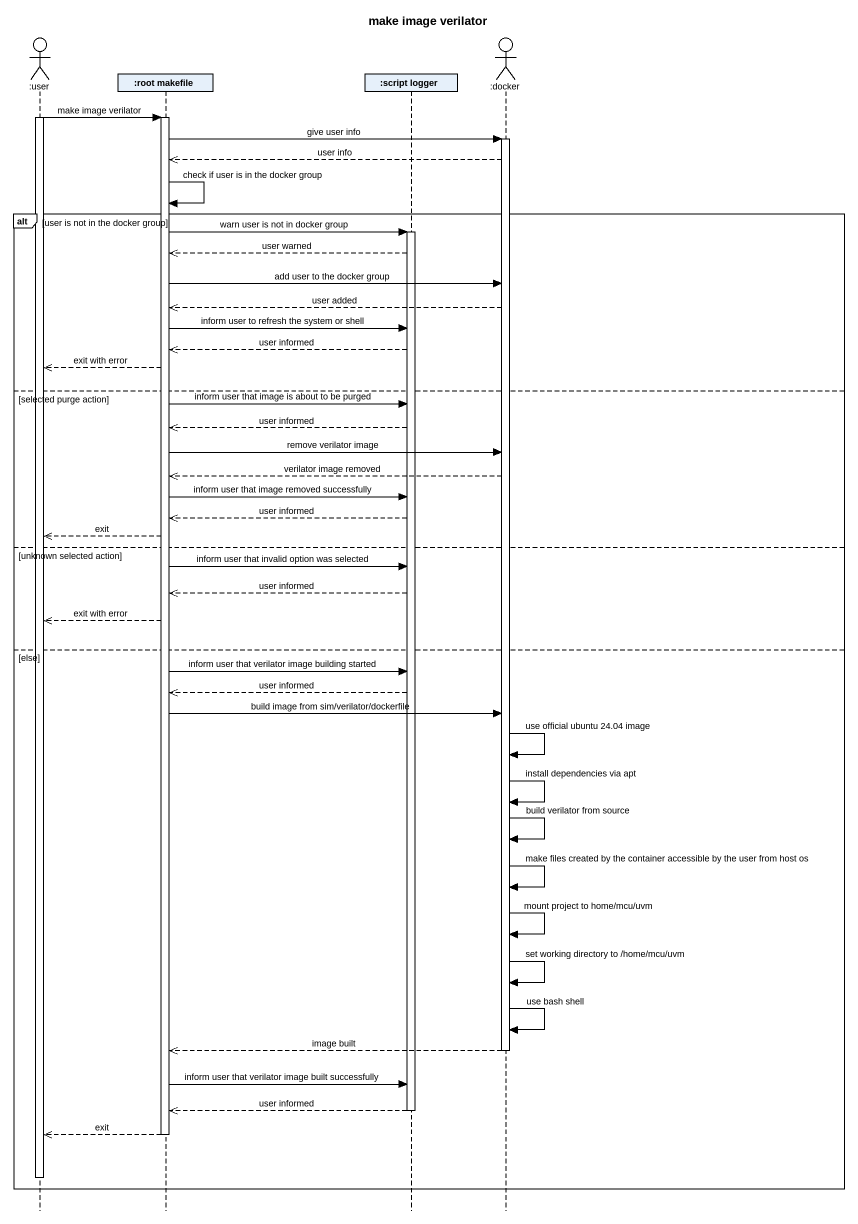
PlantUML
@startuml
title make image verilator
hide footbox
actor ":user" as user
participant ":root makefile" as root_makefile
participant ":script logger" as script_logger
actor ":docker" as docker

activate user
user -> root_makefile : make image verilator
activate root_makefile
root_makefile -> docker : give user info
activate docker
docker -->> root_makefile : user info
root_makefile -> root_makefile : check if user is in the docker group
alt user is not in the docker group
  root_makefile -> script_logger : warn user is not in docker group
  activate script_logger
  script_logger -->> root_makefile : user warned
  root_makefile -> docker : add user to the docker group
  docker -->> root_makefile : user added
  root_makefile -> script_logger : inform user to refresh the system or shell
  script_logger -->> root_makefile : user informed
  root_makefile -->> user : exit with error
else selected purge action
  root_makefile -> script_logger : inform user that image is about to be purged
  script_logger -->> root_makefile : user informed
  root_makefile -> docker : remove verilator image
  docker -->> root_makefile : verilator image removed
  root_makefile -> script_logger : inform user that image removed successfully
  script_logger -->> root_makefile : user informed
  root_makefile -->> user : exit
else unknown selected action
  root_makefile -> script_logger : inform user that invalid option was selected
  script_logger -->> root_makefile : user informed
  root_makefile -->> user : exit with error
else else
  root_makefile -> script_logger : inform user that verilator image building started
  script_logger -->> root_makefile : user informed
  root_makefile -> docker : build image from sim/verilator/dockerfile
  docker -> docker : use official ubuntu 24.04 image
  docker -> docker : install dependencies via apt
  docker -> docker : build verilator from source
  docker -> docker : make files created by the container accessible by the user from host os
  docker -> docker : mount project to home/mcu/uvm
  docker -> docker : set working directory to /home/mcu/uvm
  docker -> docker : use bash shell
  docker -->> root_makefile : image built
  deactivate docker
  root_makefile -> script_logger : inform user that verilator image built successfully
  script_logger -->> root_makefile : user informed
  deactivate script_logger
  root_makefile -->> user : exit
  deactivate root_makefile
  deactivate user
end
@enduml
